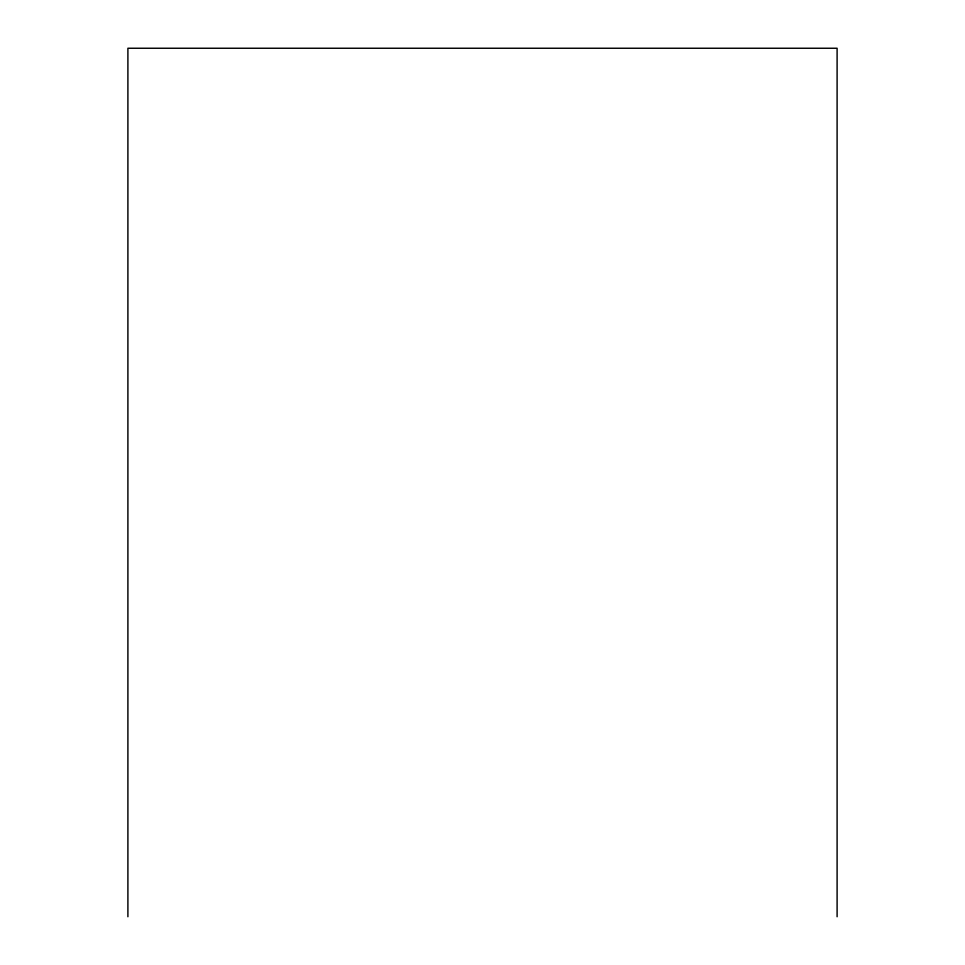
<?xml version="1.0" encoding="UTF-8"?>
<svg xmlns="http://www.w3.org/2000/svg" width="965" height="965" viewBox="0 0 965 965"><rect width="100%" height="100%" fill="white"/><g stroke="black" fill="none" stroke-linecap="round" stroke-linejoin="round"><path stroke-width="1.45" d="M837.101 916.75L837.101 48.25L127.899 48.25L127.899 916.75"/></g></svg>
